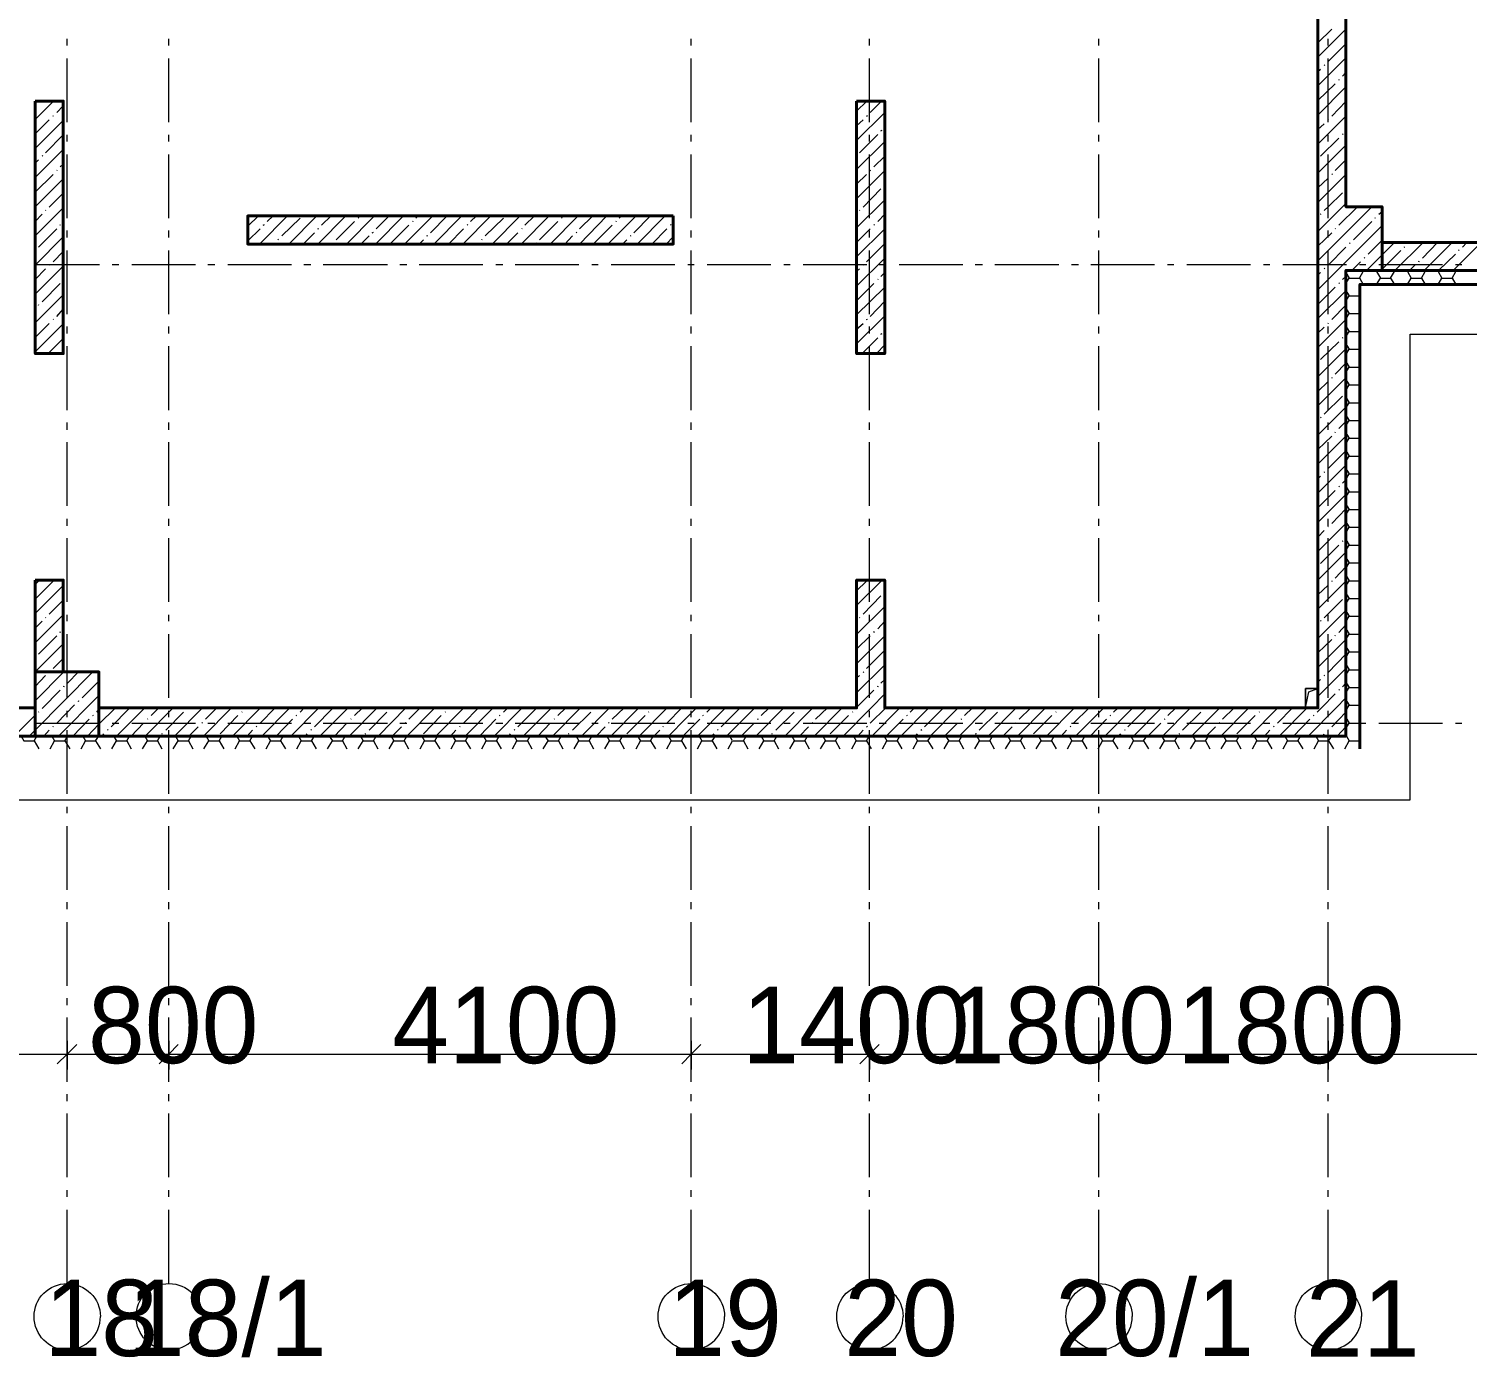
# Model space of a CAD drawing. Header units: millimetres. Extents: x -249154 to 415037, y -45458 to 354837.
# Drawn here: x -164723 to -153425, y -3469 to 6963 of the extents above; entities that cross this region are included whole.
import ezdxf

# ---------------------------------------------------------------- set-up
doc = ezdxf.new("R2010")
doc.units = ezdxf.units.MM

msp = doc.modelspace()

# ---------------------------------------------------------------- linework, layer by layer
at = {"lineweight": 40}
for points in [[(-154378, 9416), (-154378, 12420), (-154598, 12420), (-154598, 9416), (-154598, 5565), (-154598, 5065), (-154598, 1630), (-158000, 1630), (-158000, 2634), (-158221, 2634), (-158221, 1630), (-159559, 1630), (-164173, 1630), (-164173, 1409), (-159559, 1409), (-154378, 1409), (-154378, 1630), (-154378, 5065), (-154094, 5065), (-154094, 5565), (-154378, 5565)], [(-164672, 6395), (-164672, 4413), (-164452, 4413), (-164452, 6395)], [(-158221, 6395), (-158221, 4413), (-158000, 4413), (-158000, 6395)], [(-159661, 5493), (-163003, 5493), (-163003, 5273), (-159661, 5273)], [(-154094, 5065), (-149722, 5065), (-149722, 5286), (-154094, 5286)], [(-164672, 2634), (-164672, 1913), (-164452, 1913), (-164452, 2634)], [(-164173, 1409), (-164173, 1913), (-164672, 1913), (-164672, 1409)], [(-168676, 1409), (-164672, 1409), (-164672, 1630), (-168676, 1630)]]:
    msp.add_lwpolyline(points, close=True, dxfattribs=at)
at = {"lineweight": 9}
for points in [[(-191561, 1308), (-191561, 909), (-153874, 909), (-153874, 4565), (-144868, 4565), (-144868, 8564), (-145262, 8564)], [(-154598, 6739), (-154378, 6959)], [(-154598, 6853), (-154488, 6959)], [(-164423, 6832), (-164423, 6883)], [(-163622, 6832), (-163622, 6883)], [(-159521, 6832), (-159521, 6883)], [(-158119, 6832), (-158119, 6883)], [(-156318, 6832), (-156318, 6883)], [(-154518, 6832), (-154518, 6883)], [(-154518, 6705), (-154378, 6844)], [(-164423, 6230), (-164423, 6730)], [(-163622, 6230), (-163622, 6730)], [(-159521, 6230), (-159521, 6730)], [(-158119, 6230), (-158119, 6730)], [(-156318, 6230), (-156318, 6730)], [(-154598, 6514), (-154378, 6734)], [(-154548, 6675), (-154543, 6679)], [(-154518, 6230), (-154518, 6730)], [(-154598, 6628), (-154577, 6645)], [(-154433, 6561), (-154429, 6565)], [(-154404, 6590), (-154378, 6620)], [(-154598, 6400), (-154463, 6531)], [(-154598, 6285), (-154378, 6506)], [(-164672, 6251), (-164528, 6395)], [(-164647, 6391), (-164643, 6395)], [(-164503, 6306), (-164452, 6357)], [(-158221, 6315), (-158140, 6395)], [(-158115, 6306), (-158026, 6395)], [(-154488, 6277), (-154378, 6391)], [(-164672, 6137), (-164562, 6247)], [(-164672, 6023), (-164452, 6243)], [(-164533, 6277), (-164528, 6281)], [(-158221, 6086), (-158000, 6306)], [(-158221, 6201), (-158170, 6247)], [(-158144, 6277), (-158136, 6281)], [(-154598, 6057), (-154378, 6277)], [(-154598, 6171), (-154548, 6217)], [(-154518, 6247), (-154514, 6251)], [(-164592, 5989), (-164452, 6129)], [(-164423, 6078), (-164423, 6129)], [(-163622, 6078), (-163622, 6129)], [(-159521, 6078), (-159521, 6129)], [(-158199, 5989), (-158055, 6133)], [(-158119, 6078), (-158119, 6129)], [(-158030, 6162), (-158021, 6167)], [(-158000, 6192), (-158000, 6192)], [(-156318, 6078), (-156318, 6129)], [(-154577, 5963), (-154433, 6103)], [(-154518, 6078), (-154518, 6129)], [(-154404, 6133), (-154399, 6137)], [(-164672, 5794), (-164452, 6014)], [(-158221, 5857), (-158000, 6078)], [(-154598, 5828), (-154378, 6048)], [(-164672, 5908), (-164647, 5934)], [(-164617, 5963), (-164613, 5968)], [(-164478, 5879), (-164452, 5900)], [(-164423, 5476), (-164423, 5976)], [(-163622, 5476), (-163622, 5976)], [(-159521, 5476), (-159521, 5976)], [(-158119, 5476), (-158119, 5976)], [(-158085, 5879), (-158000, 5963)], [(-156318, 5476), (-156318, 5976)], [(-154518, 5476), (-154518, 5976)], [(-154463, 5849), (-154378, 5934)], [(-164672, 5679), (-164533, 5819)], [(-164672, 5565), (-164452, 5785)], [(-164503, 5849), (-164499, 5853)], [(-158221, 5629), (-158000, 5849)], [(-158221, 5743), (-158144, 5819)], [(-158115, 5849), (-158110, 5853)], [(-154598, 5599), (-154378, 5819)], [(-154598, 5713), (-154518, 5790)], [(-154488, 5819), (-154484, 5824)], [(-164562, 5561), (-164452, 5671)], [(-158170, 5561), (-158030, 5705)], [(-158000, 5735), (-158000, 5735)], [(-154548, 5535), (-154518, 5565), (-154404, 5675)], [(-164672, 5336), (-164452, 5557)], [(-164592, 5535), (-164588, 5540)], [(-158221, 5400), (-158000, 5620)], [(-158199, 5535), (-158195, 5540)], [(-154598, 5370), (-154404, 5565), (-154378, 5591)], [(-154598, 5141), (-154175, 5565)], [(-154433, 5421), (-154289, 5561)], [(-164672, 5451), (-164617, 5506)], [(-164478, 5421), (-164473, 5425)], [(-163003, 5413), (-162919, 5493)], [(-162910, 5273), (-162690, 5493)], [(-162881, 5421), (-162872, 5425)], [(-162851, 5451), (-162804, 5493)], [(-162736, 5336), (-162592, 5476)], [(-162681, 5273), (-162461, 5493)], [(-162453, 5273), (-162232, 5493)], [(-162423, 5421), (-162347, 5493)], [(-162309, 5307), (-162165, 5451)], [(-162228, 5273), (-162008, 5493)], [(-162135, 5476), (-162131, 5480)], [(-161999, 5273), (-161779, 5493)], [(-161995, 5391), (-161893, 5493)], [(-161771, 5273), (-161550, 5493)], [(-161707, 5451), (-161703, 5455)], [(-161682, 5476), (-161665, 5493)], [(-161567, 5362), (-161436, 5493)], [(-161542, 5273), (-161322, 5493)], [(-161313, 5273), (-161093, 5493)], [(-161279, 5421), (-161275, 5425)], [(-161254, 5451), (-161207, 5493)], [(-161139, 5336), (-160995, 5476)], [(-161084, 5273), (-160864, 5493)], [(-160856, 5273), (-160635, 5493)], [(-160826, 5421), (-160750, 5493)], [(-160712, 5307), (-160567, 5451)], [(-160627, 5273), (-160407, 5493)], [(-160538, 5476), (-160534, 5480)], [(-160398, 5273), (-160182, 5493)], [(-160398, 5391), (-160292, 5493)], [(-160174, 5273), (-159953, 5493)], [(-160110, 5451), (-160106, 5455)], [(-160085, 5476), (-160068, 5493)], [(-159970, 5362), (-159839, 5493)], [(-159945, 5273), (-159724, 5493)], [(-159682, 5421), (-159678, 5425)], [(-158085, 5421), (-158081, 5425)], [(-158055, 5451), (-158000, 5506)], [(-154577, 5506), (-154573, 5510)], [(-154319, 5307), (-154175, 5451)], [(-154149, 5476), (-154145, 5480)], [(-154120, 5506), (-154094, 5527)], [(-164672, 5108), (-164452, 5328)], [(-164647, 5247), (-164503, 5391)], [(-164423, 5324), (-164423, 5379)], [(-163622, 5324), (-163622, 5379)], [(-163003, 5298), (-162906, 5391)], [(-162766, 5307), (-162762, 5311)], [(-162567, 5273), (-162478, 5362)], [(-162453, 5391), (-162444, 5396)], [(-162114, 5273), (-162050, 5336)], [(-162025, 5362), (-162016, 5366)], [(-161881, 5277), (-161737, 5421)], [(-161597, 5336), (-161588, 5341)], [(-161427, 5273), (-161309, 5391)], [(-161165, 5307), (-161161, 5311)], [(-160970, 5273), (-160881, 5362)], [(-160851, 5391), (-160847, 5396)], [(-160512, 5273), (-160453, 5336)], [(-160423, 5362), (-160419, 5366)], [(-160284, 5277), (-160140, 5421)], [(-159996, 5336), (-159991, 5341)], [(-159830, 5273), (-159712, 5391)], [(-159716, 5273), (-159661, 5328)], [(-159521, 5324), (-159521, 5379)], [(-158221, 5171), (-158000, 5391)], [(-158221, 5286), (-158115, 5391)], [(-158119, 5324), (-158119, 5379)], [(-156318, 5324), (-156318, 5379)], [(-154598, 4913), (-154446, 5065), (-154094, 5417)], [(-154598, 5256), (-154488, 5362)], [(-154518, 5324), (-154518, 5379)], [(-154463, 5391), (-154459, 5396)], [(-164672, 5222), (-164672, 5226)], [(-164533, 5133), (-164452, 5213)], [(-164423, 4722), (-164423, 5222)], [(-163622, 4722), (-163622, 5222)], [(-162796, 5273), (-162792, 5277)], [(-162338, 5277), (-162334, 5281)], [(-161656, 5273), (-161622, 5307)], [(-161199, 5273), (-161194, 5277)], [(-160737, 5277), (-160733, 5281)], [(-160059, 5273), (-160025, 5307)], [(-159521, 4722), (-159521, 5222)], [(-158144, 5133), (-158000, 5277)], [(-158119, 4722), (-158119, 5222)], [(-156318, 4722), (-156318, 5222)], [(-154518, 5108), (-154378, 5247)], [(-154518, 4722), (-154518, 5222)], [(-154349, 5277), (-154344, 5281)], [(-154217, 5065), (-154094, 5188), (-153997, 5286)], [(-154204, 5192), (-154094, 5302)], [(-154090, 5078), (-153946, 5222)], [(-153993, 5065), (-153772, 5286)], [(-153921, 5247), (-153916, 5252)], [(-153891, 5277), (-153887, 5286)], [(-153777, 5163), (-153658, 5286)], [(-153764, 5065), (-153544, 5286)], [(-153535, 5065), (-153315, 5286)], [(-153493, 5222), (-153489, 5226)], [(-153463, 5247), (-153429, 5286)], [(-164672, 4879), (-164452, 5099)], [(-164668, 5112), (-164168, 5112)], [(-164562, 5108), (-164558, 5112)], [(-164067, 5112), (-164016, 5112)], [(-163914, 5112), (-163414, 5112)], [(-163317, 5112), (-163262, 5112)], [(-163160, 5112), (-162660, 5112)], [(-162563, 5112), (-162508, 5112)], [(-162410, 5112), (-161906, 5112)], [(-161809, 5112), (-161754, 5112)], [(-161656, 5112), (-161156, 5112)], [(-161055, 5112), (-161000, 5112)], [(-160902, 5112), (-160402, 5112)], [(-160301, 5112), (-160250, 5112)], [(-160148, 5112), (-159648, 5112)], [(-159547, 5112), (-159496, 5112)], [(-159394, 5112), (-158894, 5112)], [(-158792, 5112), (-158742, 5112)], [(-158640, 5112), (-158140, 5112)], [(-158221, 4942), (-158000, 5163)], [(-158170, 5108), (-158165, 5112)], [(-158043, 5112), (-157988, 5112)], [(-157886, 5112), (-157386, 5112)], [(-157289, 5112), (-157233, 5112)], [(-157136, 5112), (-156632, 5112)], [(-156534, 5112), (-156479, 5112)], [(-156382, 5112), (-155882, 5112)], [(-155780, 5112), (-155730, 5112)], [(-155628, 5112), (-155128, 5112)], [(-155026, 5112), (-154976, 5112)], [(-154874, 5112), (-154374, 5112)], [(-154332, 5065), (-154264, 5133)], [(-154272, 5112), (-154221, 5112)], [(-154234, 5163), (-154230, 5167)], [(-154120, 5112), (-153620, 5112)], [(-153878, 5065), (-153836, 5108)], [(-153806, 5133), (-153802, 5141)], [(-153650, 5065), (-153518, 5192)], [(-153518, 5112), (-153467, 5112)], [(-164672, 4993), (-164592, 5078)], [(-158221, 5057), (-158199, 5078)], [(-158055, 4993), (-158051, 4997)], [(-158030, 5019), (-158000, 5048)], [(-154598, 5027), (-154577, 5048)], [(-154548, 5078), (-154543, 5082)], [(-154404, 4993), (-154378, 5019)], [(-154370, 5036), (-154353, 5006), (-154268, 5006), (-154268, 5002), (-154243, 4955)], [(-154370, 4976), (-154353, 5006)], [(-154268, 5006), (-154268, 5010), (-154243, 5057)], [(-154137, 5057), (-154107, 5006), (-154027, 5006), (-153997, 4955)], [(-154137, 4955), (-154107, 5006)], [(-154027, 5006), (-153997, 5057)], [(-153895, 5057), (-153866, 5006), (-153785, 5006), (-153755, 4955)], [(-153895, 4955), (-153866, 5006)], [(-153785, 5006), (-153755, 5057)], [(-153654, 5057), (-153624, 5006), (-153544, 5006), (-153514, 4955)], [(-153654, 4955), (-153624, 5006)], [(-153544, 5006), (-153514, 5057)], [(-164672, 4654), (-164452, 4875)], [(-164617, 4820), (-164478, 4964)], [(-158221, 4828), (-158085, 4964)], [(-158221, 4718), (-158000, 4934)], [(-154598, 4798), (-154463, 4934)], [(-154598, 4688), (-154378, 4904)], [(-154433, 4964), (-154429, 4968)], [(-154370, 4896), (-154353, 4866), (-154268, 4866), (-154268, 4862)], [(-154370, 4836), (-154353, 4866)], [(-154268, 1409), (-154268, 4955), (-145262, 4955)], [(-154268, 4866), (-154268, 4870)], [(-164647, 4794), (-164643, 4798)], [(-164503, 4705), (-164452, 4760)], [(-158115, 4705), (-158000, 4824)], [(-154488, 4680), (-154378, 4794)], [(-154370, 4756), (-154353, 4726), (-154268, 4726), (-154268, 4722)], [(-164672, 4540), (-164562, 4650)], [(-164672, 4426), (-164452, 4646)], [(-164533, 4680), (-164528, 4684)], [(-158221, 4489), (-158000, 4709)], [(-158221, 4603), (-158170, 4650)], [(-158144, 4680), (-158136, 4684)], [(-154598, 4459), (-154378, 4680)], [(-154518, 4650), (-154514, 4654)], [(-154370, 4697), (-154353, 4726)], [(-154268, 4726), (-154268, 4731)], [(-164571, 4413), (-164452, 4531)], [(-164423, 4570), (-164423, 4625)], [(-163622, 4570), (-163622, 4625)], [(-159521, 4570), (-159521, 4625)], [(-158178, 4413), (-158055, 4536)], [(-158119, 4570), (-158119, 4625)], [(-158030, 4565), (-158021, 4570)], [(-158000, 4591), (-158000, 4595)], [(-156318, 4570), (-156318, 4625)], [(-154598, 4574), (-154548, 4620)], [(-154518, 4570), (-154518, 4625)], [(-154404, 4536), (-154399, 4540)], [(-154370, 4616), (-154353, 4587), (-154268, 4587), (-154268, 4582)], [(-154370, 4557), (-154353, 4587)], [(-154268, 4587), (-154268, 4591)], [(-164456, 4413), (-164452, 4417)], [(-164423, 3968), (-164423, 4472)], [(-163622, 3968), (-163622, 4472)], [(-159521, 3968), (-159521, 4472)], [(-158119, 3968), (-158119, 4472)], [(-158064, 4413), (-158000, 4481)], [(-156318, 3968), (-156318, 4472)], [(-154598, 4231), (-154378, 4451)], [(-154577, 4366), (-154433, 4506)], [(-154518, 3968), (-154518, 4472)], [(-154370, 4476), (-154353, 4447), (-154268, 4447), (-154268, 4442)], [(-154370, 4417), (-154353, 4447)], [(-154268, 4447), (-154268, 4451)], [(-154463, 4252), (-154378, 4337)], [(-154370, 4337), (-154353, 4307), (-154268, 4307), (-154268, 4303)], [(-154370, 4277), (-154353, 4307)], [(-154268, 4307), (-154268, 4311)], [(-154598, 4002), (-154378, 4222)], [(-154598, 4116), (-154518, 4193)], [(-154488, 4222), (-154484, 4226)], [(-154370, 4197), (-154353, 4167), (-154268, 4167), (-154268, 4163)], [(-154548, 3938), (-154404, 4078)], [(-154370, 4137), (-154353, 4167)], [(-154268, 4167), (-154268, 4171)], [(-154598, 3773), (-154378, 3993)], [(-154370, 4057), (-154353, 4027), (-154268, 4027), (-154268, 4023)], [(-154370, 3998), (-154353, 4027)], [(-154268, 4027), (-154268, 4032)], [(-164423, 3815), (-164423, 3871)], [(-163622, 3815), (-163622, 3871)], [(-159521, 3815), (-159521, 3871)], [(-158119, 3815), (-158119, 3871)], [(-156318, 3815), (-156318, 3871)], [(-154577, 3909), (-154573, 3913)], [(-154518, 3815), (-154518, 3871)], [(-154433, 3824), (-154378, 3879)], [(-154370, 3917), (-154353, 3888), (-154268, 3888), (-154268, 3883)], [(-154370, 3858), (-154353, 3888)], [(-154268, 3888), (-154268, 3892)], [(-154598, 3544), (-154378, 3765)], [(-154598, 3659), (-154488, 3765)], [(-154463, 3794), (-154459, 3799)], [(-154370, 3777), (-154353, 3748), (-154268, 3748), (-154268, 3743)], [(-154370, 3718), (-154353, 3748)], [(-154268, 3748), (-154268, 3752)], [(-164423, 3218), (-164423, 3718)], [(-163622, 3218), (-163622, 3718)], [(-159521, 3218), (-159521, 3718)], [(-158119, 3218), (-158119, 3718)], [(-156318, 3218), (-156318, 3718)], [(-154518, 3218), (-154518, 3718)], [(-154518, 3510), (-154378, 3650)], [(-154370, 3638), (-154353, 3608), (-154268, 3608), (-154268, 3604)], [(-154598, 3316), (-154378, 3536)], [(-154370, 3578), (-154353, 3608)], [(-154268, 3608), (-154268, 3612)], [(-154598, 3430), (-154577, 3451)], [(-154548, 3481), (-154543, 3485)], [(-154404, 3396), (-154378, 3422)], [(-154370, 3498), (-154353, 3468), (-154268, 3468), (-154268, 3464)], [(-154370, 3438), (-154353, 3468)], [(-154268, 3468), (-154268, 3472)], [(-154598, 3201), (-154463, 3337)], [(-154598, 3087), (-154378, 3307)], [(-154433, 3366), (-154429, 3371)], [(-154370, 3358), (-154353, 3328), (-154268, 3328), (-154268, 3324)], [(-154370, 3299), (-154353, 3328)], [(-154268, 3328), (-154268, 3333)], [(-154488, 3078), (-154378, 3193)], [(-154370, 3218), (-154353, 3189), (-154268, 3189), (-154268, 3184)], [(-154370, 3159), (-154353, 3189)], [(-154268, 3189), (-154268, 3193)], [(-164423, 3061), (-164423, 3116)], [(-163622, 3061), (-163622, 3116)], [(-159521, 3061), (-159521, 3116)], [(-158119, 3061), (-158119, 3116)], [(-156318, 3061), (-156318, 3116)], [(-154598, 2858), (-154378, 3078)], [(-154518, 3061), (-154518, 3116)], [(-154518, 3053), (-154514, 3057)], [(-154370, 3078), (-154353, 3049), (-154268, 3049), (-154268, 3044)], [(-154268, 3049), (-154268, 3053)], [(-164423, 2464), (-164423, 2964)], [(-163622, 2464), (-163622, 2964)], [(-159521, 2464), (-159521, 2964)], [(-158119, 2464), (-158119, 2964)], [(-156318, 2464), (-156318, 2964)], [(-154598, 2972), (-154548, 3023)], [(-154518, 2464), (-154518, 2964)], [(-154404, 2939), (-154399, 2943)], [(-154370, 3019), (-154353, 3049)], [(-154370, 2939), (-154353, 2909), (-154268, 2909), (-154268, 2905)], [(-154598, 2634), (-154378, 2854)], [(-154577, 2765), (-154433, 2909)], [(-154370, 2879), (-154353, 2909)], [(-154268, 2909), (-154268, 2913)], [(-154463, 2650), (-154378, 2739)], [(-154370, 2799), (-154353, 2769), (-154268, 2769), (-154268, 2765)], [(-154370, 2739), (-154353, 2769)], [(-154268, 2769), (-154268, 2773)], [(-164672, 2600), (-164639, 2634)], [(-164672, 2485), (-164533, 2625)], [(-158221, 2434), (-158021, 2634)], [(-158221, 2549), (-158144, 2625)], [(-154598, 2405), (-154378, 2625)], [(-154488, 2625), (-154484, 2629)], [(-154370, 2659), (-154353, 2629), (-154268, 2629), (-154268, 2625)], [(-154370, 2600), (-154353, 2629)], [(-154268, 2629), (-154268, 2634)], [(-164672, 2371), (-164452, 2591)], [(-158170, 2367), (-158030, 2511)], [(-158000, 2540), (-158000, 2540)], [(-154598, 2519), (-154518, 2595)], [(-154370, 2519), (-154353, 2490), (-154268, 2490), (-154268, 2485)], [(-154370, 2460), (-154353, 2490)], [(-154268, 2490), (-154268, 2494)], [(-164562, 2367), (-164452, 2477)], [(-158221, 2206), (-158000, 2426)], [(-154598, 2176), (-154378, 2396)], [(-154548, 2337), (-154404, 2481)], [(-154370, 2379), (-154353, 2350), (-154268, 2350), (-154268, 2345)], [(-164672, 2142), (-164452, 2362)], [(-164672, 2257), (-164617, 2312)], [(-164592, 2337), (-164588, 2341)], [(-164423, 2312), (-164423, 2362)], [(-163622, 2312), (-163622, 2362)], [(-159521, 2312), (-159521, 2362)], [(-158199, 2337), (-158195, 2341)], [(-158119, 2312), (-158119, 2362)], [(-158055, 2252), (-158000, 2312)], [(-156318, 2312), (-156318, 2362)], [(-154577, 2312), (-154573, 2316)], [(-154518, 2312), (-154518, 2362)], [(-154433, 2223), (-154378, 2282)], [(-154370, 2320), (-154353, 2350)], [(-154268, 2350), (-154268, 2354)], [(-164647, 2053), (-164503, 2197)], [(-164478, 2223), (-164473, 2231)], [(-164423, 1710), (-164423, 2210)], [(-163622, 1710), (-163622, 2210)], [(-159521, 1710), (-159521, 2210)], [(-158221, 1977), (-158000, 2197)], [(-158221, 2091), (-158115, 2197)], [(-158119, 1710), (-158119, 2210)], [(-158085, 2223), (-158081, 2231)], [(-156318, 1710), (-156318, 2210)], [(-154598, 1947), (-154378, 2168)], [(-154598, 2062), (-154488, 2168)], [(-154518, 1710), (-154518, 2210)], [(-154463, 2197), (-154459, 2201)], [(-154370, 2240), (-154353, 2210), (-154268, 2210), (-154268, 2206)], [(-154370, 2180), (-154353, 2210)], [(-154268, 2210), (-154268, 2214)], [(-164672, 1913), (-164452, 2134)], [(-158144, 1939), (-158000, 2083)], [(-154518, 1909), (-154378, 2053)], [(-154370, 2100), (-154353, 2070), (-154268, 2070), (-154268, 2066)], [(-154370, 2040), (-154353, 2070)], [(-154268, 2070), (-154268, 2074)], [(-164672, 2028), (-164672, 2028)], [(-164533, 1939), (-164452, 2019)], [(-158221, 1748), (-158000, 1968)], [(-154598, 1719), (-154378, 1939)], [(-154370, 1960), (-154353, 1930), (-154268, 1930), (-154268, 1926)], [(-154370, 1901), (-154353, 1930)], [(-154268, 1930), (-154268, 1935)], [(-164719, 1409), (-164672, 1456), (-164219, 1913)], [(-164672, 1685), (-164448, 1913)], [(-164672, 1799), (-164592, 1884)], [(-164562, 1909), (-164562, 1913), (-164558, 1913)], [(-164418, 1824), (-164334, 1913)], [(-164304, 1710), (-164173, 1841)], [(-158221, 1863), (-158199, 1884)], [(-158170, 1909), (-158165, 1913)], [(-158030, 1824), (-158000, 1854)], [(-154598, 1833), (-154577, 1854)], [(-154548, 1884), (-154543, 1888)], [(-154404, 1795), (-154378, 1824)], [(-154370, 1820), (-154353, 1791), (-154268, 1791), (-154268, 1786)], [(-164617, 1625), (-164478, 1769)], [(-164490, 1409), (-164173, 1727)], [(-164448, 1795), (-164444, 1803)], [(-158326, 1409), (-158106, 1630), (-158000, 1740)], [(-158221, 1634), (-158085, 1769)], [(-158055, 1795), (-158051, 1803)], [(-154696, 1630), (-154670, 1757), (-154598, 1782)], [(-154675, 1409), (-154454, 1630), (-154378, 1710)], [(-154603, 1596), (-154569, 1630), (-154463, 1740)], [(-154433, 1769), (-154429, 1774)], [(-154370, 1761), (-154353, 1791)], [(-154268, 1791), (-154268, 1795)], [(-164647, 1596), (-164643, 1600)], [(-164503, 1511), (-164363, 1655)], [(-164423, 1558), (-164423, 1608)], [(-164334, 1680), (-164329, 1689)], [(-164262, 1409), (-164173, 1502), (-164041, 1630)], [(-164190, 1596), (-164173, 1617), (-164156, 1630)], [(-164075, 1481), (-163935, 1625)], [(-164033, 1409), (-163813, 1630)], [(-163808, 1409), (-163588, 1630)], [(-163762, 1570), (-163702, 1630)], [(-163647, 1456), (-163508, 1596)], [(-163622, 1558), (-163622, 1608)], [(-163580, 1409), (-163359, 1630)], [(-163478, 1625), (-163474, 1630)], [(-163351, 1409), (-163130, 1630)], [(-163334, 1541), (-163245, 1630)], [(-163122, 1409), (-162902, 1630)], [(-163050, 1596), (-163046, 1600)], [(-163020, 1625), (-163016, 1630)], [(-162906, 1511), (-162787, 1630)], [(-162893, 1409), (-162673, 1630)], [(-162664, 1409), (-162444, 1630)], [(-162592, 1596), (-162559, 1630)], [(-162478, 1481), (-162338, 1625)], [(-162436, 1409), (-162215, 1630)], [(-162207, 1409), (-161987, 1630)], [(-162165, 1570), (-162101, 1630)], [(-162050, 1456), (-161910, 1596)], [(-161978, 1409), (-161762, 1630)], [(-161881, 1625), (-161877, 1630)], [(-161754, 1409), (-161533, 1630)], [(-161737, 1541), (-161648, 1630)], [(-161525, 1409), (-161305, 1630)], [(-161453, 1596), (-161449, 1600)], [(-161423, 1625), (-161419, 1630)], [(-161309, 1511), (-161190, 1630)], [(-161296, 1409), (-161076, 1630)], [(-161067, 1409), (-160847, 1630)], [(-160995, 1596), (-160961, 1630)], [(-160881, 1481), (-160737, 1625)], [(-160839, 1409), (-160618, 1630)], [(-160610, 1409), (-160390, 1630)], [(-160567, 1570), (-160504, 1630)], [(-160453, 1456), (-160309, 1596)], [(-160381, 1409), (-160161, 1630)], [(-160284, 1625), (-160279, 1630)], [(-160152, 1409), (-159932, 1630)], [(-160140, 1541), (-160046, 1630)], [(-159928, 1409), (-159708, 1630)], [(-159856, 1596), (-159852, 1600)], [(-159826, 1625), (-159822, 1630)], [(-159712, 1511), (-159593, 1630)], [(-159699, 1409), (-159559, 1549), (-159479, 1630)], [(-159521, 1558), (-159521, 1608)], [(-159470, 1409), (-159250, 1630)], [(-159398, 1596), (-159364, 1630)], [(-159284, 1481), (-159140, 1625)], [(-159242, 1409), (-159021, 1630)], [(-159013, 1409), (-158792, 1630)], [(-158970, 1570), (-158907, 1630)], [(-158856, 1456), (-158712, 1596)], [(-158784, 1409), (-158564, 1630)], [(-158687, 1625), (-158678, 1630)], [(-158555, 1409), (-158335, 1630)], [(-158543, 1541), (-158449, 1630)], [(-158254, 1596), (-158250, 1600)], [(-158229, 1625), (-158221, 1630)], [(-158119, 1558), (-158119, 1608)], [(-158115, 1511), (-157992, 1630)], [(-158102, 1409), (-157882, 1630)], [(-157873, 1409), (-157653, 1630)], [(-157801, 1596), (-157767, 1630)], [(-157687, 1481), (-157543, 1625)], [(-157644, 1409), (-157424, 1630)], [(-157416, 1409), (-157195, 1630)], [(-157373, 1570), (-157310, 1630)], [(-157259, 1456), (-157115, 1596)], [(-157187, 1409), (-156967, 1630)], [(-157085, 1625), (-157081, 1630)], [(-156958, 1409), (-156738, 1630)], [(-156945, 1541), (-156852, 1630)], [(-156729, 1409), (-156509, 1630)], [(-156657, 1596), (-156653, 1600)], [(-156632, 1625), (-156623, 1630)], [(-156518, 1511), (-156395, 1630)], [(-156501, 1409), (-156280, 1630)], [(-156318, 1558), (-156318, 1608)], [(-156272, 1409), (-156052, 1630)], [(-156204, 1596), (-156166, 1630)], [(-156090, 1481), (-155946, 1625)], [(-156047, 1409), (-155827, 1630)], [(-155819, 1409), (-155598, 1630)], [(-155776, 1570), (-155713, 1630)], [(-155662, 1456), (-155518, 1596)], [(-155590, 1409), (-155369, 1630)], [(-155488, 1625), (-155484, 1630)], [(-155361, 1409), (-155141, 1630)], [(-155348, 1541), (-155255, 1630)], [(-155132, 1409), (-154912, 1630)], [(-155060, 1596), (-155056, 1600)], [(-155031, 1625), (-155026, 1630)], [(-154916, 1511), (-154798, 1630)], [(-154903, 1409), (-154683, 1630)], [(-154518, 1558), (-154518, 1608)], [(-154488, 1481), (-154378, 1596)], [(-154370, 1680), (-154353, 1651), (-154268, 1651), (-154268, 1646)], [(-154370, 1621), (-154353, 1651)], [(-154268, 1651), (-154268, 1655)], [(-164821, 1426), (-164677, 1570)], [(-164668, 1511), (-164168, 1511)], [(-164533, 1481), (-164528, 1486)], [(-164376, 1409), (-164249, 1541)], [(-164219, 1570), (-164215, 1574)], [(-164067, 1511), (-164016, 1511)], [(-163918, 1409), (-163821, 1511)], [(-163914, 1511), (-163414, 1511)], [(-163791, 1541), (-163787, 1545)], [(-163465, 1409), (-163393, 1481)], [(-163363, 1511), (-163359, 1515)], [(-163317, 1511), (-163262, 1511)], [(-163219, 1426), (-163080, 1570)], [(-163160, 1511), (-162660, 1511)], [(-162936, 1481), (-162931, 1486)], [(-162779, 1409), (-162652, 1541)], [(-162622, 1570), (-162618, 1574)], [(-162563, 1511), (-162508, 1511)], [(-162410, 1511), (-161906, 1511)], [(-162321, 1409), (-162224, 1511)], [(-162194, 1541), (-162190, 1545)], [(-161868, 1409), (-161796, 1481)], [(-161809, 1511), (-161754, 1511)], [(-161766, 1511), (-161762, 1515)], [(-161656, 1511), (-161156, 1511)], [(-161622, 1426), (-161483, 1570)], [(-161338, 1481), (-161334, 1486)], [(-161182, 1409), (-161055, 1541)], [(-161055, 1511), (-161000, 1511)], [(-161025, 1570), (-161021, 1574)], [(-160902, 1511), (-160402, 1511)], [(-160724, 1409), (-160627, 1511)], [(-160597, 1541), (-160593, 1545)], [(-160301, 1511), (-160250, 1511)], [(-160267, 1409), (-160195, 1481)], [(-160169, 1511), (-160165, 1515)], [(-160148, 1511), (-159648, 1511)], [(-160025, 1426), (-159881, 1570)], [(-159741, 1481), (-159737, 1486)], [(-159585, 1409), (-159559, 1435), (-159453, 1541)], [(-159547, 1511), (-159496, 1511)], [(-159428, 1570), (-159424, 1574)], [(-159394, 1511), (-158894, 1511)], [(-159127, 1409), (-159025, 1511)], [(-159000, 1541), (-158992, 1545)], [(-158792, 1511), (-158742, 1511)], [(-158670, 1409), (-158598, 1481)], [(-158640, 1511), (-158140, 1511)], [(-158572, 1511), (-158564, 1515)], [(-158428, 1426), (-158284, 1570)], [(-158144, 1481), (-158136, 1486)], [(-158043, 1511), (-157988, 1511)], [(-157988, 1409), (-157856, 1541)], [(-157886, 1511), (-157386, 1511)], [(-157827, 1570), (-157822, 1574)], [(-157530, 1409), (-157428, 1511)], [(-157399, 1541), (-157394, 1545)], [(-157289, 1511), (-157233, 1511)], [(-157136, 1511), (-156632, 1511)], [(-157072, 1409), (-157000, 1481)], [(-156971, 1511), (-156967, 1515)], [(-156831, 1426), (-156687, 1570)], [(-156543, 1481), (-156539, 1486)], [(-156534, 1511), (-156479, 1511)], [(-156386, 1409), (-156259, 1541)], [(-156382, 1511), (-155882, 1511)], [(-156229, 1570), (-156225, 1574)], [(-155933, 1409), (-155831, 1511)], [(-155802, 1541), (-155797, 1545)], [(-155780, 1511), (-155730, 1511)], [(-155628, 1511), (-155128, 1511)], [(-155475, 1409), (-155403, 1481)], [(-155374, 1511), (-155369, 1515)], [(-155234, 1426), (-155090, 1570)], [(-155026, 1511), (-154976, 1511)], [(-154946, 1481), (-154942, 1486)], [(-154874, 1511), (-154374, 1511)], [(-154789, 1409), (-154662, 1541)], [(-154632, 1570), (-154628, 1574)], [(-154446, 1409), (-154378, 1481)], [(-154370, 1541), (-154353, 1511), (-154268, 1511), (-154268, 1507)], [(-154370, 1481), (-154353, 1511)], [(-154272, 1511), (-154221, 1511)], [(-154268, 1511), (-154268, 1515)], [(-154120, 1511), (-153620, 1511)], [(-153518, 1511), (-153467, 1511)], [(-164783, 1409), (-164761, 1371), (-164681, 1371), (-164643, 1308)], [(-164681, 1371), (-164660, 1409)], [(-164605, 1409), (-164562, 1456)], [(-164554, 1308), (-164520, 1371)], [(-164541, 1409), (-164520, 1371), (-164440, 1371), (-164401, 1308)], [(-164440, 1371), (-164418, 1409)], [(-164423, 956), (-164423, 1456)], [(-164312, 1308), (-164279, 1371)], [(-164300, 1409), (-164279, 1371), (-164198, 1371), (-164160, 1308)], [(-164198, 1371), (-164173, 1409)], [(-164147, 1409), (-164134, 1426)], [(-164105, 1456), (-164101, 1460)], [(-164071, 1308), (-164033, 1371)], [(-164058, 1409), (-164033, 1371), (-163952, 1371), (-163918, 1308)], [(-163952, 1371), (-163931, 1409)], [(-163829, 1308), (-163791, 1371)], [(-163813, 1409), (-163791, 1371), (-163711, 1371), (-163677, 1308)], [(-163711, 1371), (-163690, 1409)], [(-163677, 1426), (-163673, 1430)], [(-163622, 956), (-163622, 1456)], [(-163588, 1308), (-163550, 1371)], [(-163571, 1409), (-163550, 1371), (-163469, 1371), (-163435, 1308)], [(-163469, 1371), (-163448, 1409)], [(-163347, 1308), (-163308, 1371)], [(-163330, 1409), (-163308, 1371), (-163228, 1371), (-163190, 1308)], [(-163228, 1371), (-163207, 1409)], [(-163101, 1308), (-163067, 1371)], [(-163088, 1409), (-163067, 1371), (-162986, 1371), (-162948, 1308)], [(-163008, 1409), (-162965, 1456)], [(-162986, 1371), (-162965, 1409)], [(-162859, 1308), (-162825, 1371)], [(-162847, 1409), (-162825, 1371), (-162745, 1371), (-162707, 1308)], [(-162745, 1371), (-162724, 1409)], [(-162618, 1308), (-162584, 1371)], [(-162605, 1409), (-162584, 1371), (-162503, 1371), (-162465, 1308)], [(-162550, 1409), (-162537, 1426)], [(-162508, 1456), (-162503, 1460)], [(-162503, 1371), (-162478, 1409)], [(-162376, 1308), (-162338, 1371)], [(-162364, 1409), (-162338, 1371), (-162258, 1371), (-162224, 1308)], [(-162258, 1371), (-162237, 1409)], [(-162135, 1308), (-162097, 1371)], [(-162118, 1409), (-162097, 1371), (-162016, 1371), (-161982, 1308)], [(-162080, 1426), (-162076, 1430)], [(-162016, 1371), (-161995, 1409)], [(-161893, 1308), (-161855, 1371)], [(-161877, 1409), (-161855, 1371), (-161775, 1371), (-161741, 1308)], [(-161775, 1371), (-161754, 1409)], [(-161648, 1308), (-161614, 1371)], [(-161635, 1409), (-161614, 1371), (-161533, 1371), (-161495, 1308)], [(-161533, 1371), (-161512, 1409)], [(-161411, 1409), (-161368, 1456)], [(-161406, 1308), (-161372, 1371)], [(-161394, 1409), (-161372, 1371), (-161292, 1371), (-161254, 1308)], [(-161292, 1371), (-161271, 1409)], [(-161165, 1308), (-161131, 1371)], [(-161152, 1409), (-161131, 1371), (-161050, 1371), (-161012, 1308)], [(-161050, 1371), (-161029, 1409)], [(-160953, 1409), (-160940, 1426)], [(-160923, 1308), (-160889, 1371)], [(-160911, 1456), (-160906, 1460)], [(-160911, 1409), (-160889, 1371), (-160805, 1371), (-160771, 1308)], [(-160805, 1371), (-160784, 1409)], [(-160682, 1308), (-160644, 1371)], [(-160669, 1409), (-160644, 1371), (-160563, 1371), (-160529, 1308)], [(-160563, 1371), (-160542, 1409)], [(-160483, 1426), (-160479, 1430)], [(-160440, 1308), (-160402, 1371)], [(-160423, 1409), (-160402, 1371), (-160322, 1371), (-160288, 1308)], [(-160322, 1371), (-160301, 1409)], [(-160199, 1308), (-160161, 1371)], [(-160182, 1409), (-160161, 1371), (-160080, 1371), (-160046, 1308)], [(-160080, 1371), (-160059, 1409)], [(-159953, 1308), (-159919, 1371)], [(-159941, 1409), (-159919, 1371), (-159839, 1371), (-159801, 1308)], [(-159839, 1371), (-159818, 1409)], [(-159813, 1409), (-159767, 1456)], [(-159712, 1308), (-159678, 1371)], [(-159699, 1409), (-159678, 1371), (-159597, 1371), (-159559, 1308)], [(-159597, 1371), (-159576, 1409)], [(-159521, 956), (-159521, 1456)], [(-159470, 1308), (-159436, 1371)], [(-159458, 1409), (-159436, 1371), (-159356, 1371), (-159318, 1308)], [(-159356, 1409), (-159339, 1426)], [(-159356, 1371), (-159330, 1409)], [(-159314, 1456), (-159309, 1460)], [(-159229, 1308), (-159195, 1371), (-159216, 1409)], [(-159191, 1371), (-159110, 1371), (-159076, 1308)], [(-159110, 1371), (-159089, 1409)], [(-158987, 1308), (-158949, 1371)], [(-158970, 1409), (-158949, 1371), (-158869, 1371), (-158835, 1308)], [(-158886, 1426), (-158881, 1430)], [(-158869, 1371), (-158848, 1409)], [(-158746, 1308), (-158708, 1371)], [(-158729, 1409), (-158708, 1371), (-158627, 1371), (-158593, 1308)], [(-158627, 1371), (-158606, 1409)], [(-158504, 1308), (-158466, 1371)], [(-158487, 1409), (-158466, 1371), (-158386, 1371), (-158352, 1308)], [(-158386, 1371), (-158365, 1409)], [(-158259, 1308), (-158225, 1371)], [(-158246, 1409), (-158225, 1371), (-158144, 1371), (-158106, 1308)], [(-158212, 1409), (-158170, 1456)], [(-158144, 1371), (-158123, 1409)], [(-158119, 956), (-158119, 1456)], [(-158017, 1308), (-157983, 1371)], [(-158004, 1409), (-157983, 1371), (-157903, 1371), (-157865, 1308)], [(-157903, 1371), (-157882, 1409)], [(-157776, 1308), (-157742, 1371)], [(-157763, 1409), (-157742, 1371), (-157661, 1371), (-157623, 1308)], [(-157759, 1409), (-157742, 1426)], [(-157716, 1456), (-157708, 1460)], [(-157661, 1371), (-157636, 1409)], [(-157534, 1308), (-157496, 1371)], [(-157522, 1409), (-157496, 1371), (-157416, 1371), (-157382, 1308)], [(-157416, 1371), (-157394, 1409)], [(-157293, 1308), (-157255, 1371)], [(-157289, 1426), (-157280, 1430)], [(-157276, 1409), (-157255, 1371), (-157174, 1371), (-157140, 1308)], [(-157174, 1371), (-157153, 1409)], [(-157051, 1308), (-157013, 1371)], [(-157034, 1409), (-157013, 1371), (-156933, 1371), (-156899, 1308)], [(-156933, 1371), (-156912, 1409)], [(-156810, 1308), (-156772, 1371)], [(-156793, 1409), (-156772, 1371), (-156691, 1371), (-156653, 1308)], [(-156691, 1371), (-156670, 1409)], [(-156615, 1409), (-156573, 1456)], [(-156564, 1308), (-156530, 1371)], [(-156551, 1409), (-156530, 1371), (-156450, 1371), (-156412, 1308)], [(-156450, 1371), (-156429, 1409)], [(-156323, 1308), (-156289, 1371)], [(-156318, 956), (-156318, 1456)], [(-156310, 1409), (-156289, 1371), (-156208, 1371), (-156170, 1308)], [(-156208, 1371), (-156187, 1409)], [(-156162, 1409), (-156145, 1426)], [(-156115, 1456), (-156111, 1460)], [(-156081, 1308), (-156047, 1371)], [(-156068, 1409), (-156047, 1371), (-155967, 1371), (-155929, 1308)], [(-155967, 1371), (-155941, 1409)], [(-155840, 1308), (-155802, 1371)], [(-155827, 1409), (-155802, 1371), (-155721, 1371), (-155687, 1308)], [(-155721, 1371), (-155700, 1409)], [(-155687, 1426), (-155683, 1430)], [(-155598, 1308), (-155560, 1371)], [(-155581, 1409), (-155560, 1371), (-155480, 1371), (-155446, 1308)], [(-155480, 1371), (-155458, 1409)], [(-155357, 1308), (-155319, 1371)], [(-155340, 1409), (-155319, 1371), (-155238, 1371), (-155204, 1308)], [(-155238, 1371), (-155217, 1409)], [(-155111, 1308), (-155077, 1371)], [(-155098, 1409), (-155077, 1371), (-154997, 1371), (-154959, 1308)], [(-155018, 1409), (-154976, 1456)], [(-154997, 1371), (-154976, 1409)], [(-154870, 1308), (-154836, 1371)], [(-154857, 1409), (-154836, 1371), (-154755, 1371), (-154717, 1308)], [(-154755, 1371), (-154734, 1409)], [(-154628, 1308), (-154594, 1371)], [(-154615, 1409), (-154594, 1371), (-154514, 1371), (-154476, 1308)], [(-154560, 1409), (-154548, 1426)], [(-154518, 1456), (-154514, 1460)], [(-154518, 956), (-154518, 1456)], [(-154514, 1371), (-154488, 1409)], [(-154387, 1308), (-154353, 1371)], [(-154374, 1409), (-154353, 1371), (-154268, 1371), (-154268, 1367)], [(-154268, 1409), (-154268, 1409)], [(-154268, 1371), (-154268, 1375)], [(-154268, 1308), (-154268, 1308)], [(-164423, 803), (-164423, 854)], [(-163622, 803), (-163622, 854)], [(-159521, 803), (-159521, 854)], [(-158119, 803), (-158119, 854)], [(-156318, 803), (-156318, 854)], [(-154518, 803), (-154518, 854)], [(-164423, 202), (-164423, 702)], [(-163622, 202), (-163622, 702)], [(-159521, 202), (-159521, 702)], [(-158119, 202), (-158119, 702)], [(-156318, 202), (-156318, 702)], [(-154518, 202), (-154518, 702)], [(-164423, 49), (-164423, 104)], [(-163622, 49), (-163622, 104)], [(-159521, 49), (-159521, 104)], [(-158119, 49), (-158119, 104)], [(-156318, 49), (-156318, 104)], [(-154518, 49), (-154518, 104)], [(-164423, -552), (-164423, -52)], [(-163622, -552), (-163622, -52)], [(-159521, -552), (-159521, -52)], [(-158119, -552), (-158119, -52)], [(-156318, -552), (-156318, -52)], [(-154518, -552), (-154518, -52)], [(-164423, -705), (-164423, -650)], [(-163622, -705), (-163622, -650)], [(-159521, -705), (-159521, -650)], [(-158119, -705), (-158119, -650)], [(-156318, -705), (-156318, -650)], [(-154518, -705), (-154518, -650)], [(-164423, -1306), (-164423, -802)], [(-163622, -1306), (-163622, -802)], [(-159521, -1306), (-159521, -802)], [(-158119, -1306), (-158119, -802)], [(-156318, -1306), (-156318, -802)], [(-154518, -1306), (-154518, -802)], [(-164423, -984), (-164423, -1090), (-164423, -1209)], [(-163622, -984), (-163622, -1090), (-163622, -1209)], [(-159521, -984), (-159521, -1090), (-159521, -1209)], [(-158119, -984), (-158119, -1090), (-158119, -1209)], [(-156318, -984), (-156318, -1090), (-156318, -1209)], [(-154518, -984), (-154518, -1090), (-154518, -1209)], [(-173429, -1090), (-169629, -1090), (-168926, -1090), (-164423, -1090), (-163622, -1090), (-159521, -1090), (-158119, -1090), (-156318, -1090), (-154518, -1090), (-149413, -1090), (-145512, -1090), (-145211, -1090), (-140708, -1090), (-137204, -1090), (-135404, -1090), (-131451, -1090), (-129350, -1090), (-124245, -1090), (-122843, -1090), (-119344, -1090), (-114086, -1090), (-108833, -1090), (-104910, -1090)], [(-164423, -1459), (-164423, -1404)], [(-163622, -1459), (-163622, -1404)], [(-159521, -1459), (-159521, -1404)], [(-158119, -1459), (-158119, -1404)], [(-156318, -1459), (-156318, -1404)], [(-154518, -1459), (-154518, -1404)], [(-164423, -2056), (-164423, -1556)], [(-163622, -2056), (-163622, -1556)], [(-159521, -2056), (-159521, -1556)], [(-158119, -2056), (-158119, -1556)], [(-156318, -2056), (-156318, -1556)], [(-154518, -2056), (-154518, -1556)], [(-164423, -2209), (-164423, -2158)], [(-163622, -2209), (-163622, -2158)], [(-159521, -2209), (-159521, -2158)], [(-158119, -2209), (-158119, -2158)], [(-156318, -2209), (-156318, -2158)], [(-154518, -2209), (-154518, -2158)]]:
    msp.add_lwpolyline(points, dxfattribs=at)
at = {"lineweight": 40}
for points in [[(-145262, 5057), (-145262, 4955), (-154268, 4955), (-154268, 1409), (-154268, 1308)], [(-154370, 1409), (-154370, 1409)], [(-154268, 1409), (-154268, 1409)], [(-154268, 1409), (-154268, 1409)]]:
    msp.add_lwpolyline(points, dxfattribs=at)
at = {"lineweight": 9}
for points in [[(-154696, 1782), (-154598, 1782), (-154598, 1630), (-154696, 1630)], [(-154598, 1782), (-154696, 1782), (-154696, 1630), (-154598, 1630)]]:
    msp.add_lwpolyline(points, close=True, dxfattribs=at)
at = {"lineweight": 18}
for points in [[(-164346, -1014), (-164423, -1090), (-164499, -1166)], [(-163550, -1014), (-163622, -1090), (-163698, -1166)], [(-159445, -1014), (-159521, -1090), (-159593, -1166)], [(-158043, -1014), (-158119, -1090), (-158195, -1166)], [(-156242, -1014), (-156318, -1090), (-156395, -1166)], [(-154442, -1014), (-154518, -1090), (-154590, -1166)]]:
    msp.add_lwpolyline(points, dxfattribs=at)
at = {"lineweight": 9}
for points in [[(-164681, -3149, -0.418033), (-164423, -2891), (-164423, -2310)], [(-163880, -3149, -0.418033), (-163622, -2891), (-163622, -2310)], [(-159780, -3149, -0.418033), (-159521, -2891), (-159521, -2310)], [(-158377, -3149, -0.418033), (-158119, -2891), (-158119, -2310)], [(-156577, -3149, -0.418033), (-156318, -2891), (-156318, -2310)], [(-154776, -3149, -0.418033), (-154518, -2891), (-154518, -2310)]]:
    msp.add_lwpolyline(points, format="xyb", dxfattribs=at)
for centre in [(-164424, -3148), (-163623, -3148), (-159522, -3148), (-158120, -3148), (-156320, -3148), (-154519, -3148)]:
    msp.add_arc(centre, 264, 270.2862, 359.7138, dxfattribs=at)
for points in [[(-164423, -2891), (-164279, -2891), (-164160, -3005), (-164160, -3149)], [(-163622, -2891), (-163478, -2891), (-163359, -3005), (-163359, -3149)], [(-159521, -2891), (-159377, -2891), (-159258, -3005), (-159258, -3149)], [(-158119, -2891), (-157975, -2891), (-157856, -3005), (-157856, -3149)], [(-156318, -2891), (-156174, -2891), (-156056, -3005), (-156056, -3149)], [(-154518, -2891), (-154374, -2891), (-154255, -3005), (-154255, -3149)], [(-164423, -3412), (-164567, -3412), (-164681, -3293), (-164681, -3149)], [(-163622, -3412), (-163766, -3412), (-163880, -3293), (-163880, -3149)], [(-159521, -3412), (-159665, -3412), (-159780, -3293), (-159780, -3149)], [(-158119, -3412), (-158263, -3412), (-158377, -3293), (-158377, -3149)], [(-156318, -3412), (-156462, -3412), (-156577, -3293), (-156577, -3149)], [(-154518, -3412), (-154662, -3412), (-154776, -3293), (-154776, -3149)]]:
    msp.add_open_spline(points, degree=3, dxfattribs=at)

# ---------------------------------------------------------------- texts
at = {"char_height": 600, "attachment_point": 4, "style": ''}
for s, insert in [('800', (-164258, -864)), ('4100', (-161869, -864)), ('1400', (-159119, -864)), ('1800', (-157505, -864)), ('1800', (-155704, -864)), ('18', (-164601, -3164)), ('18/1', (-163945, -3164)), ('19', (-159700, -3164)), ('20', (-158318, -3164)), ('20/1', (-156662, -3164)), ('21', (-154692, -3164))]:
    msp.add_mtext(s, dxfattribs=dict(at, insert=insert))

doc.saveas('drawing.dxf')
